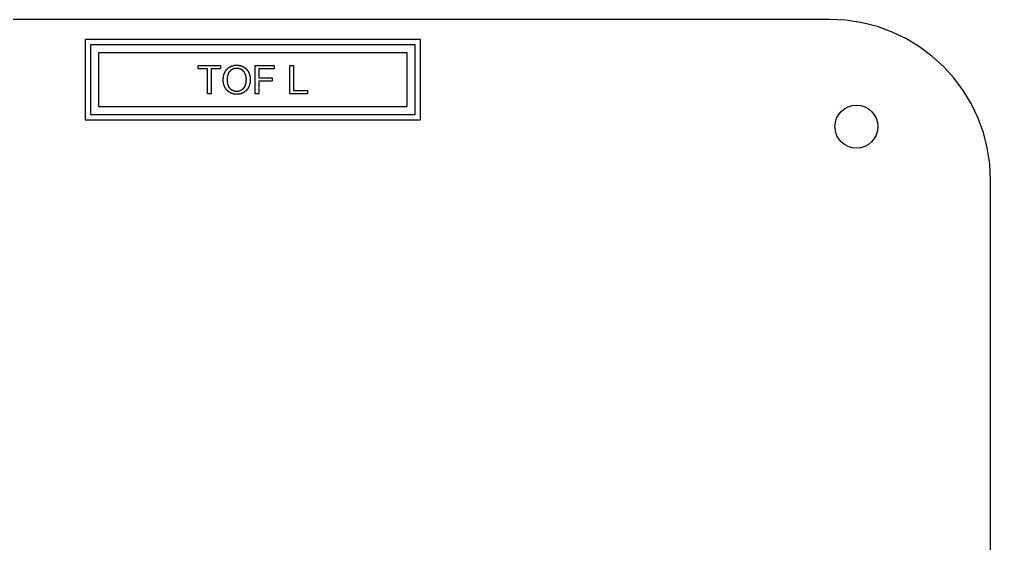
# Model space of a CAD drawing. Extents: x -115 to 95, y -60 to 60.
# Drawn here: x 22.6 to 95, y 20.9 to 60 of the extents above; entities that cross this region are included whole.
import ezdxf

# ---------------------------------------------------------------- set-up
doc = ezdxf.new("R2010")
doc.units = 0
doc.layers.add('CUT', color=1, linetype='Continuous')
doc.layers.add('ENGRAVE', color=5, linetype='Continuous')

msp = doc.modelspace()

# ---------------------------------------------------------------- linework, layer by layer
at = {"layer": 'CUT', "color": 1}
msp.add_lwpolyline([(95, -48), (95, 48), (94.938, 49.227), (94.756, 50.418), (94.461, 51.568), (94.057, 52.671), (93.552, 53.72), (92.951, 54.709), (92.26, 55.633), (91.485, 56.485), (90.633, 57.26), (89.709, 57.951), (88.72, 58.552), (87.671, 59.057), (86.568, 59.461), (85.418, 59.756), (84.227, 59.938), (83, 60), (-103, 60)], dxfattribs=at)
msp.add_circle((85, 52), 1.6, dxfattribs=at)
at = {"layer": 'ENGRAVE', "color": 5}
for points in [[(52.5, 58.5), (27.5, 58.5), (27.5, 52.5), (52.5, 52.5), (52.5, 58.5)], [(52.1, 58.1), (27.9, 58.1), (27.9, 52.9), (52.1, 52.9), (52.1, 58.1)]]:
    msp.add_lwpolyline(points, close=True, dxfattribs=at)
for points in [[(51.5, 57.5), (28.5, 57.5)], [(28.5, 57.5), (28.5, 53.5)], [(51.5, 53.5), (51.5, 57.5)], [(35.93, 56.302), (35.93, 56.55)], [(35.93, 56.55), (37.595, 56.55)], [(37.595, 56.55), (37.595, 56.302)], [(38.076, 56.291), (38.085, 56.299), (38.093, 56.308), (38.102, 56.317), (38.11, 56.325), (38.119, 56.333), (38.128, 56.342), (38.137, 56.35), (38.146, 56.357), (38.155, 56.365), (38.164, 56.373), (38.173, 56.38), (38.182, 56.388), (38.192, 56.395), (38.201, 56.402), (38.211, 56.409), (38.22, 56.416), (38.23, 56.422), (38.239, 56.429), (38.249, 56.435), (38.259, 56.442), (38.269, 56.448), (38.279, 56.454), (38.289, 56.46), (38.299, 56.466), (38.309, 56.471), (38.32, 56.477), (38.33, 56.482), (38.34, 56.487), (38.351, 56.492), (38.361, 56.497), (38.372, 56.502), (38.383, 56.507), (38.394, 56.512), (38.406, 56.516), (38.418, 56.521), (38.43, 56.526), (38.442, 56.53), (38.454, 56.534), (38.467, 56.538), (38.479, 56.542), (38.491, 56.546), (38.504, 56.549), (38.516, 56.553), (38.529, 56.556), (38.542, 56.559), (38.555, 56.562), (38.568, 56.565), (38.581, 56.567), (38.594, 56.57), (38.607, 56.572), (38.62, 56.574), (38.634, 56.576), (38.647, 56.578), (38.661, 56.579), (38.674, 56.581), (38.688, 56.582), (38.702, 56.583), (38.716, 56.584), (38.73, 56.585), (38.744, 56.586), (38.758, 56.586), (38.772, 56.587), (38.787, 56.587), (38.801, 56.587)], [(38.801, 56.587), (38.81, 56.587), (38.82, 56.587), (38.829, 56.587), (38.838, 56.587), (38.848, 56.586), (38.857, 56.586), (38.866, 56.585), (38.875, 56.585), (38.884, 56.584), (38.893, 56.584), (38.903, 56.583), (38.912, 56.582), (38.921, 56.581), (38.93, 56.58), (38.939, 56.579), (38.948, 56.578), (38.956, 56.577), (38.965, 56.575), (38.974, 56.574), (38.983, 56.573), (38.992, 56.571), (39, 56.57), (39.009, 56.568), (39.018, 56.566), (39.027, 56.565), (39.035, 56.563), (39.044, 56.561), (39.052, 56.559), (39.061, 56.557), (39.07, 56.555), (39.078, 56.552), (39.086, 56.55), (39.094, 56.548), (39.102, 56.546), (39.11, 56.543), (39.118, 56.541), (39.125, 56.538), (39.133, 56.536), (39.141, 56.533), (39.149, 56.531), (39.156, 56.528), (39.164, 56.525), (39.172, 56.522), (39.179, 56.52), (39.187, 56.517), (39.194, 56.514), (39.202, 56.51), (39.209, 56.507), (39.217, 56.504), (39.224, 56.501), (39.231, 56.497), (39.239, 56.494), (39.246, 56.491), (39.254, 56.487), (39.261, 56.483), (39.268, 56.48), (39.275, 56.476), (39.283, 56.472), (39.29, 56.468), (39.297, 56.465), (39.304, 56.461), (39.311, 56.457), (39.318, 56.452), (39.325, 56.448)], [(40.176, 54.45), (40.176, 56.55)], [(40.176, 56.55), (41.593, 56.55)], [(41.593, 56.55), (41.593, 56.302)], [(42.758, 54.45), (42.758, 56.55)], [(42.758, 56.55), (43.035, 56.55)], [(43.035, 56.55), (43.035, 54.698)], [(36.622, 56.302), (35.93, 56.302)], [(36.622, 54.45), (36.622, 56.302)], [(37.595, 56.302), (36.9, 56.302)], [(36.9, 56.302), (36.9, 54.45)], [(37.795, 55.473), (37.796, 55.491), (37.796, 55.509), (37.796, 55.527), (37.797, 55.545), (37.798, 55.563), (37.799, 55.58), (37.8, 55.598), (37.801, 55.615), (37.802, 55.632), (37.804, 55.649), (37.806, 55.666), (37.808, 55.683), (37.81, 55.7), (37.812, 55.716), (37.815, 55.733), (37.818, 55.749), (37.82, 55.765), (37.823, 55.781), (37.827, 55.796), (37.83, 55.812), (37.834, 55.828), (37.837, 55.843), (37.841, 55.858), (37.845, 55.873), (37.85, 55.888), (37.854, 55.903), (37.858, 55.917), (37.863, 55.932), (37.869, 55.947), (37.874, 55.962), (37.879, 55.976), (37.884, 55.989), (37.889, 56), (37.893, 56.011), (37.898, 56.021), (37.902, 56.031), (37.907, 56.041), (37.912, 56.052), (37.917, 56.062), (37.922, 56.072), (37.927, 56.082), (37.933, 56.092), (37.938, 56.102), (37.944, 56.112), (37.949, 56.122), (37.955, 56.132), (37.961, 56.141), (37.967, 56.151), (37.973, 56.16), (37.979, 56.169), (37.985, 56.179), (37.992, 56.188), (37.998, 56.197), (38.005, 56.206), (38.011, 56.215), (38.018, 56.223), (38.025, 56.232), (38.032, 56.241), (38.039, 56.249), (38.046, 56.258), (38.054, 56.266), (38.061, 56.274), (38.069, 56.283), (38.076, 56.291)], [(38.294, 56.145), (38.289, 56.14), (38.284, 56.135), (38.279, 56.13), (38.274, 56.125), (38.269, 56.12), (38.265, 56.114), (38.26, 56.109), (38.255, 56.104), (38.251, 56.098), (38.246, 56.093), (38.242, 56.087), (38.238, 56.081), (38.233, 56.075), (38.229, 56.07), (38.225, 56.064), (38.221, 56.058), (38.217, 56.051), (38.213, 56.045), (38.209, 56.039), (38.205, 56.033), (38.201, 56.026), (38.197, 56.02), (38.194, 56.013), (38.19, 56.007), (38.186, 56), (38.183, 55.993), (38.179, 55.986), (38.176, 55.979), (38.173, 55.973), (38.17, 55.967), (38.167, 55.959), (38.163, 55.951), (38.159, 55.94), (38.154, 55.928), (38.149, 55.915), (38.144, 55.902), (38.139, 55.889), (38.135, 55.876), (38.131, 55.863), (38.128, 55.85), (38.124, 55.836), (38.12, 55.822), (38.117, 55.808), (38.114, 55.794), (38.11, 55.78), (38.108, 55.765), (38.105, 55.751), (38.102, 55.736), (38.1, 55.72), (38.097, 55.705), (38.095, 55.689), (38.093, 55.674), (38.092, 55.658), (38.09, 55.642), (38.088, 55.625), (38.087, 55.609), (38.086, 55.592), (38.085, 55.575), (38.084, 55.558), (38.083, 55.54), (38.083, 55.522), (38.082, 55.505), (38.082, 55.487), (38.082, 55.468)], [(38.802, 56.348), (38.793, 56.348), (38.784, 56.348), (38.775, 56.348), (38.766, 56.347), (38.757, 56.347), (38.748, 56.346), (38.739, 56.346), (38.73, 56.345), (38.721, 56.344), (38.712, 56.343), (38.703, 56.342), (38.695, 56.341), (38.686, 56.34), (38.677, 56.338), (38.669, 56.337), (38.66, 56.335), (38.651, 56.334), (38.643, 56.332), (38.634, 56.33), (38.626, 56.328), (38.618, 56.326), (38.609, 56.324), (38.601, 56.322), (38.593, 56.319), (38.584, 56.317), (38.576, 56.314), (38.568, 56.312), (38.56, 56.309), (38.552, 56.306), (38.544, 56.303), (38.536, 56.3), (38.528, 56.297), (38.52, 56.294), (38.512, 56.291), (38.504, 56.287), (38.496, 56.284), (38.488, 56.28), (38.481, 56.276), (38.473, 56.272), (38.465, 56.269), (38.458, 56.265), (38.45, 56.26), (38.443, 56.256), (38.435, 56.252), (38.428, 56.247), (38.42, 56.243), (38.413, 56.238), (38.406, 56.234), (38.398, 56.229), (38.391, 56.224), (38.384, 56.219), (38.377, 56.214), (38.37, 56.208), (38.363, 56.203), (38.356, 56.198), (38.349, 56.192), (38.342, 56.187), (38.335, 56.181), (38.328, 56.175), (38.321, 56.169), (38.314, 56.163), (38.307, 56.157), (38.301, 56.151), (38.294, 56.145)], [(39.176, 56.242), (39.171, 56.245), (39.166, 56.248), (39.161, 56.251), (39.156, 56.255), (39.151, 56.258), (39.146, 56.26), (39.14, 56.263), (39.135, 56.266), (39.13, 56.269), (39.125, 56.272), (39.12, 56.275), (39.114, 56.277), (39.109, 56.28), (39.104, 56.282), (39.098, 56.285), (39.093, 56.287), (39.088, 56.29), (39.082, 56.292), (39.077, 56.294), (39.071, 56.297), (39.066, 56.299), (39.06, 56.301), (39.055, 56.303), (39.049, 56.305), (39.044, 56.307), (39.038, 56.309), (39.033, 56.311), (39.027, 56.313), (39.022, 56.315), (39.016, 56.317), (39.01, 56.318), (39.005, 56.32), (38.999, 56.322), (38.993, 56.323), (38.987, 56.325), (38.981, 56.327), (38.974, 56.328), (38.968, 56.33), (38.962, 56.331), (38.956, 56.332), (38.95, 56.334), (38.944, 56.335), (38.938, 56.336), (38.931, 56.337), (38.925, 56.338), (38.919, 56.339), (38.913, 56.34), (38.906, 56.341), (38.9, 56.342), (38.894, 56.343), (38.887, 56.343), (38.881, 56.344), (38.874, 56.345), (38.868, 56.345), (38.862, 56.346), (38.855, 56.346), (38.849, 56.347), (38.842, 56.347), (38.835, 56.347), (38.829, 56.348), (38.822, 56.348), (38.816, 56.348), (38.809, 56.348), (38.802, 56.348)], [(39.43, 55.945), (39.427, 55.952), (39.424, 55.958), (39.421, 55.964), (39.418, 55.97), (39.416, 55.976), (39.413, 55.982), (39.409, 55.988), (39.406, 55.994), (39.403, 55.999), (39.4, 56.005), (39.397, 56.011), (39.394, 56.016), (39.39, 56.022), (39.387, 56.028), (39.384, 56.033), (39.38, 56.039), (39.377, 56.044), (39.373, 56.049), (39.37, 56.055), (39.366, 56.06), (39.362, 56.065), (39.359, 56.071), (39.355, 56.076), (39.351, 56.081), (39.347, 56.086), (39.344, 56.091), (39.34, 56.096), (39.336, 56.101), (39.332, 56.106), (39.328, 56.111), (39.324, 56.116), (39.32, 56.12), (39.316, 56.125), (39.312, 56.129), (39.308, 56.133), (39.304, 56.138), (39.3, 56.142), (39.296, 56.146), (39.291, 56.15), (39.287, 56.155), (39.283, 56.159), (39.279, 56.163), (39.275, 56.167), (39.27, 56.171), (39.266, 56.175), (39.262, 56.179), (39.257, 56.182), (39.253, 56.186), (39.248, 56.19), (39.244, 56.194), (39.239, 56.197), (39.235, 56.201), (39.23, 56.205), (39.225, 56.208), (39.22, 56.212), (39.216, 56.215), (39.211, 56.219), (39.206, 56.222), (39.201, 56.226), (39.196, 56.229), (39.191, 56.232), (39.186, 56.236), (39.181, 56.239), (39.176, 56.242)], [(39.325, 56.448), (39.332, 56.444), (39.34, 56.44), (39.347, 56.435), (39.354, 56.431), (39.361, 56.426), (39.368, 56.422), (39.375, 56.417), (39.381, 56.412), (39.388, 56.407), (39.395, 56.403), (39.402, 56.398), (39.408, 56.393), (39.415, 56.388), (39.421, 56.383), (39.428, 56.378), (39.434, 56.373), (39.44, 56.368), (39.447, 56.362), (39.453, 56.357), (39.459, 56.352), (39.465, 56.346), (39.471, 56.341), (39.477, 56.336), (39.483, 56.33), (39.489, 56.324), (39.495, 56.319), (39.501, 56.313), (39.507, 56.307), (39.512, 56.302), (39.518, 56.296), (39.523, 56.29), (39.529, 56.284), (39.535, 56.278), (39.54, 56.271), (39.546, 56.265), (39.551, 56.259), (39.556, 56.253), (39.562, 56.246), (39.567, 56.24), (39.572, 56.233), (39.577, 56.227), (39.583, 56.22), (39.588, 56.213), (39.593, 56.206), (39.597, 56.2), (39.602, 56.193), (39.607, 56.186), (39.612, 56.179), (39.617, 56.172), (39.621, 56.165), (39.626, 56.158), (39.63, 56.151), (39.635, 56.143), (39.639, 56.136), (39.644, 56.129), (39.648, 56.121), (39.652, 56.114), (39.657, 56.106), (39.661, 56.099), (39.665, 56.091), (39.669, 56.083), (39.673, 56.076), (39.677, 56.068), (39.681, 56.06)], [(39.517, 55.499), (39.517, 55.507), (39.517, 55.516), (39.517, 55.525), (39.517, 55.534), (39.517, 55.542), (39.516, 55.551), (39.516, 55.559), (39.516, 55.568), (39.515, 55.576), (39.515, 55.585), (39.514, 55.593), (39.514, 55.602), (39.513, 55.61), (39.512, 55.618), (39.511, 55.626), (39.511, 55.635), (39.51, 55.643), (39.509, 55.651), (39.508, 55.659), (39.507, 55.667), (39.506, 55.675), (39.505, 55.683), (39.504, 55.691), (39.502, 55.699), (39.501, 55.707), (39.5, 55.715), (39.498, 55.722), (39.497, 55.73), (39.495, 55.738), (39.494, 55.746), (39.492, 55.754), (39.491, 55.761), (39.489, 55.767), (39.488, 55.774), (39.487, 55.779), (39.485, 55.785), (39.484, 55.791), (39.482, 55.797), (39.481, 55.803), (39.479, 55.809), (39.477, 55.815), (39.476, 55.821), (39.474, 55.827), (39.472, 55.833), (39.47, 55.839), (39.469, 55.845), (39.467, 55.851), (39.465, 55.856), (39.463, 55.862), (39.461, 55.868), (39.459, 55.874), (39.457, 55.879), (39.455, 55.885), (39.453, 55.891), (39.451, 55.896), (39.448, 55.902), (39.446, 55.907), (39.444, 55.913), (39.442, 55.918), (39.439, 55.924), (39.437, 55.929), (39.435, 55.935), (39.432, 55.94), (39.43, 55.945)], [(39.681, 56.06), (39.684, 56.053), (39.688, 56.046), (39.691, 56.038), (39.695, 56.031), (39.698, 56.024), (39.701, 56.016), (39.704, 56.009), (39.708, 56.001), (39.711, 55.994), (39.714, 55.986), (39.717, 55.979), (39.72, 55.971), (39.723, 55.964), (39.726, 55.956), (39.729, 55.948), (39.731, 55.941), (39.734, 55.933), (39.737, 55.925), (39.739, 55.917), (39.742, 55.91), (39.745, 55.902), (39.747, 55.894), (39.749, 55.886), (39.752, 55.878), (39.754, 55.87), (39.756, 55.862), (39.759, 55.854), (39.761, 55.846), (39.763, 55.838), (39.765, 55.83), (39.767, 55.822), (39.769, 55.814), (39.771, 55.805), (39.773, 55.795), (39.775, 55.786), (39.777, 55.776), (39.779, 55.767), (39.781, 55.757), (39.782, 55.748), (39.784, 55.738), (39.786, 55.729), (39.787, 55.719), (39.789, 55.709), (39.79, 55.699), (39.791, 55.69), (39.793, 55.68), (39.794, 55.67), (39.795, 55.66), (39.796, 55.65), (39.797, 55.64), (39.798, 55.63), (39.799, 55.62), (39.8, 55.61), (39.8, 55.6), (39.801, 55.59), (39.802, 55.58), (39.802, 55.57), (39.803, 55.559), (39.803, 55.549), (39.803, 55.539), (39.803, 55.528), (39.804, 55.518), (39.804, 55.508), (39.804, 55.497)], [(41.593, 56.302), (40.454, 56.302)], [(40.454, 56.302), (40.454, 55.652)], [(37.916, 54.948), (37.912, 54.956), (37.908, 54.964), (37.905, 54.972), (37.901, 54.98), (37.898, 54.987), (37.894, 54.995), (37.891, 55.003), (37.888, 55.011), (37.884, 55.019), (37.881, 55.027), (37.878, 55.034), (37.875, 55.042), (37.872, 55.05), (37.869, 55.058), (37.866, 55.066), (37.863, 55.074), (37.86, 55.082), (37.858, 55.09), (37.855, 55.098), (37.852, 55.106), (37.85, 55.114), (37.847, 55.122), (37.845, 55.13), (37.843, 55.138), (37.84, 55.146), (37.838, 55.154), (37.836, 55.162), (37.834, 55.17), (37.832, 55.179), (37.829, 55.187), (37.828, 55.195), (37.826, 55.203), (37.824, 55.211), (37.822, 55.219), (37.82, 55.228), (37.819, 55.236), (37.817, 55.244), (37.815, 55.253), (37.814, 55.261), (37.812, 55.269), (37.811, 55.277), (37.81, 55.286), (37.808, 55.294), (37.807, 55.302), (37.806, 55.311), (37.805, 55.319), (37.804, 55.328), (37.803, 55.336), (37.802, 55.345), (37.801, 55.353), (37.8, 55.361), (37.8, 55.37), (37.799, 55.378), (37.798, 55.387), (37.798, 55.395), (37.797, 55.404), (37.797, 55.413), (37.796, 55.421), (37.796, 55.43), (37.796, 55.438), (37.796, 55.447), (37.796, 55.456), (37.796, 55.464), (37.795, 55.473)], [(38.082, 55.468), (38.082, 55.455), (38.082, 55.442), (38.083, 55.429), (38.083, 55.416), (38.083, 55.403), (38.084, 55.391), (38.085, 55.378), (38.086, 55.365), (38.087, 55.353), (38.088, 55.341), (38.089, 55.328), (38.091, 55.316), (38.092, 55.304), (38.094, 55.292), (38.096, 55.28), (38.098, 55.269), (38.1, 55.257), (38.102, 55.245), (38.104, 55.234), (38.107, 55.223), (38.109, 55.211), (38.112, 55.2), (38.115, 55.189), (38.118, 55.178), (38.121, 55.167), (38.124, 55.157), (38.127, 55.146), (38.131, 55.135), (38.134, 55.124), (38.138, 55.114), (38.142, 55.104), (38.146, 55.094), (38.149, 55.085), (38.152, 55.077), (38.155, 55.07), (38.159, 55.063), (38.162, 55.055), (38.166, 55.047), (38.169, 55.04), (38.173, 55.032), (38.177, 55.025), (38.181, 55.017), (38.185, 55.01), (38.189, 55.003), (38.193, 54.995), (38.197, 54.988), (38.201, 54.981), (38.206, 54.974), (38.21, 54.967), (38.214, 54.96), (38.219, 54.953), (38.224, 54.947), (38.228, 54.94), (38.233, 54.933), (38.238, 54.927), (38.243, 54.92), (38.248, 54.913), (38.253, 54.907), (38.258, 54.901), (38.264, 54.894), (38.269, 54.888), (38.274, 54.882), (38.28, 54.876), (38.285, 54.87)], [(39.314, 54.873), (39.319, 54.879), (39.324, 54.884), (39.33, 54.89), (39.335, 54.897), (39.34, 54.903), (39.345, 54.909), (39.35, 54.915), (39.355, 54.922), (39.36, 54.928), (39.364, 54.934), (39.369, 54.941), (39.374, 54.948), (39.378, 54.954), (39.383, 54.961), (39.387, 54.968), (39.391, 54.975), (39.395, 54.982), (39.4, 54.989), (39.404, 54.996), (39.408, 55.003), (39.412, 55.01), (39.415, 55.017), (39.419, 55.025), (39.423, 55.032), (39.427, 55.04), (39.43, 55.047), (39.434, 55.055), (39.437, 55.062), (39.44, 55.07), (39.443, 55.077), (39.447, 55.085), (39.45, 55.094), (39.454, 55.104), (39.458, 55.115), (39.462, 55.126), (39.466, 55.138), (39.47, 55.149), (39.473, 55.161), (39.476, 55.172), (39.479, 55.183), (39.483, 55.195), (39.485, 55.207), (39.488, 55.219), (39.491, 55.231), (39.494, 55.243), (39.496, 55.256), (39.498, 55.268), (39.5, 55.281), (39.502, 55.294), (39.504, 55.306), (39.506, 55.319), (39.508, 55.332), (39.509, 55.346), (39.511, 55.359), (39.512, 55.372), (39.513, 55.386), (39.514, 55.4), (39.515, 55.413), (39.516, 55.427), (39.516, 55.441), (39.517, 55.455), (39.517, 55.47), (39.517, 55.484), (39.517, 55.499)], [(39.804, 55.497), (39.804, 55.487), (39.804, 55.476), (39.803, 55.466), (39.803, 55.455), (39.803, 55.445), (39.802, 55.434), (39.802, 55.424), (39.801, 55.414), (39.801, 55.403), (39.8, 55.393), (39.799, 55.383), (39.799, 55.373), (39.798, 55.363), (39.797, 55.353), (39.796, 55.343), (39.795, 55.333), (39.794, 55.323), (39.792, 55.313), (39.791, 55.303), (39.79, 55.293), (39.788, 55.283), (39.787, 55.273), (39.785, 55.263), (39.783, 55.254), (39.782, 55.244), (39.78, 55.235), (39.778, 55.225), (39.776, 55.215), (39.774, 55.206), (39.772, 55.196), (39.77, 55.186), (39.768, 55.177), (39.765, 55.169), (39.763, 55.16), (39.761, 55.152), (39.759, 55.144), (39.757, 55.136), (39.755, 55.128), (39.752, 55.12), (39.75, 55.112), (39.747, 55.104), (39.745, 55.095), (39.742, 55.087), (39.739, 55.079), (39.737, 55.072), (39.734, 55.064), (39.731, 55.056), (39.728, 55.048), (39.725, 55.04), (39.722, 55.032), (39.719, 55.024), (39.716, 55.017), (39.713, 55.009), (39.71, 55.001), (39.707, 54.993), (39.703, 54.986), (39.7, 54.978), (39.697, 54.971), (39.693, 54.963), (39.69, 54.955), (39.686, 54.948), (39.682, 54.94), (39.679, 54.933), (39.675, 54.926)], [(40.454, 55.652), (41.44, 55.652)], [(41.44, 55.404), (40.454, 55.404)], [(40.454, 55.404), (40.454, 54.45)], [(41.44, 55.652), (41.44, 55.404)], [(36.9, 54.45), (36.622, 54.45)], [(38.27, 54.557), (38.262, 54.562), (38.255, 54.567), (38.248, 54.571), (38.241, 54.576), (38.234, 54.58), (38.227, 54.585), (38.22, 54.59), (38.213, 54.595), (38.206, 54.6), (38.2, 54.605), (38.193, 54.61), (38.186, 54.615), (38.18, 54.62), (38.173, 54.625), (38.167, 54.63), (38.16, 54.635), (38.154, 54.641), (38.148, 54.646), (38.141, 54.651), (38.135, 54.657), (38.129, 54.662), (38.123, 54.668), (38.117, 54.674), (38.111, 54.679), (38.105, 54.685), (38.099, 54.691), (38.093, 54.696), (38.087, 54.702), (38.082, 54.708), (38.076, 54.714), (38.07, 54.72), (38.065, 54.726), (38.059, 54.732), (38.054, 54.739), (38.048, 54.745), (38.043, 54.751), (38.038, 54.758), (38.033, 54.764), (38.027, 54.77), (38.022, 54.777), (38.017, 54.783), (38.012, 54.79), (38.007, 54.797), (38.002, 54.803), (37.997, 54.81), (37.993, 54.817), (37.988, 54.824), (37.983, 54.831), (37.979, 54.838), (37.974, 54.845), (37.969, 54.852), (37.965, 54.859), (37.961, 54.866), (37.956, 54.873), (37.952, 54.881), (37.948, 54.888), (37.944, 54.895), (37.939, 54.903), (37.935, 54.91), (37.931, 54.918), (37.927, 54.925), (37.923, 54.933), (37.92, 54.941), (37.916, 54.948)], [(38.8, 54.414), (38.79, 54.414), (38.78, 54.414), (38.771, 54.415), (38.761, 54.415), (38.752, 54.415), (38.742, 54.416), (38.733, 54.416), (38.724, 54.417), (38.714, 54.417), (38.705, 54.418), (38.696, 54.419), (38.686, 54.42), (38.677, 54.421), (38.668, 54.422), (38.659, 54.423), (38.65, 54.424), (38.641, 54.425), (38.632, 54.426), (38.623, 54.428), (38.614, 54.429), (38.605, 54.431), (38.596, 54.432), (38.587, 54.434), (38.578, 54.436), (38.569, 54.438), (38.56, 54.44), (38.552, 54.442), (38.543, 54.444), (38.534, 54.446), (38.525, 54.448), (38.517, 54.451), (38.508, 54.453), (38.5, 54.455), (38.492, 54.458), (38.485, 54.46), (38.477, 54.462), (38.469, 54.465), (38.461, 54.467), (38.454, 54.47), (38.446, 54.473), (38.438, 54.476), (38.431, 54.478), (38.423, 54.481), (38.415, 54.484), (38.408, 54.487), (38.4, 54.491), (38.393, 54.494), (38.385, 54.497), (38.378, 54.5), (38.37, 54.504), (38.363, 54.507), (38.356, 54.51), (38.348, 54.514), (38.341, 54.518), (38.334, 54.521), (38.327, 54.525), (38.319, 54.529), (38.312, 54.533), (38.305, 54.537), (38.298, 54.541), (38.291, 54.545), (38.284, 54.549), (38.277, 54.553), (38.27, 54.557)], [(38.285, 54.87), (38.292, 54.863), (38.298, 54.857), (38.304, 54.85), (38.311, 54.844), (38.317, 54.837), (38.324, 54.831), (38.331, 54.825), (38.337, 54.819), (38.344, 54.814), (38.351, 54.808), (38.358, 54.802), (38.365, 54.797), (38.371, 54.791), (38.378, 54.786), (38.385, 54.781), (38.392, 54.776), (38.4, 54.771), (38.407, 54.766), (38.414, 54.761), (38.421, 54.756), (38.429, 54.752), (38.436, 54.747), (38.443, 54.743), (38.451, 54.739), (38.458, 54.734), (38.466, 54.73), (38.473, 54.726), (38.481, 54.722), (38.489, 54.719), (38.496, 54.715), (38.504, 54.712), (38.512, 54.708), (38.52, 54.705), (38.528, 54.701), (38.537, 54.698), (38.545, 54.695), (38.553, 54.692), (38.562, 54.689), (38.57, 54.686), (38.579, 54.684), (38.587, 54.681), (38.596, 54.678), (38.604, 54.676), (38.613, 54.674), (38.622, 54.672), (38.631, 54.67), (38.64, 54.668), (38.649, 54.666), (38.657, 54.664), (38.666, 54.663), (38.676, 54.661), (38.685, 54.66), (38.694, 54.659), (38.703, 54.657), (38.712, 54.656), (38.722, 54.655), (38.731, 54.655), (38.74, 54.654), (38.75, 54.653), (38.76, 54.653), (38.769, 54.653), (38.779, 54.652), (38.788, 54.652), (38.798, 54.652)], [(38.798, 54.652), (38.808, 54.652), (38.818, 54.652), (38.828, 54.653), (38.838, 54.653), (38.848, 54.653), (38.857, 54.654), (38.867, 54.655), (38.877, 54.656), (38.886, 54.657), (38.896, 54.658), (38.905, 54.659), (38.914, 54.66), (38.924, 54.662), (38.933, 54.663), (38.942, 54.665), (38.951, 54.666), (38.961, 54.668), (38.97, 54.67), (38.979, 54.672), (38.987, 54.675), (38.996, 54.677), (39.005, 54.679), (39.014, 54.682), (39.023, 54.684), (39.031, 54.687), (39.04, 54.69), (39.048, 54.693), (39.057, 54.696), (39.065, 54.699), (39.074, 54.703), (39.082, 54.706), (39.09, 54.71), (39.098, 54.713), (39.106, 54.717), (39.113, 54.721), (39.121, 54.724), (39.129, 54.728), (39.136, 54.732), (39.144, 54.736), (39.151, 54.741), (39.158, 54.745), (39.166, 54.749), (39.173, 54.754), (39.18, 54.759), (39.187, 54.763), (39.195, 54.768), (39.202, 54.773), (39.209, 54.778), (39.216, 54.783), (39.222, 54.788), (39.229, 54.794), (39.236, 54.799), (39.243, 54.805), (39.25, 54.81), (39.256, 54.816), (39.263, 54.822), (39.269, 54.828), (39.276, 54.834), (39.282, 54.84), (39.289, 54.846), (39.295, 54.853), (39.301, 54.859), (39.308, 54.866), (39.314, 54.873)], [(39.31, 54.543), (39.302, 54.539), (39.295, 54.535), (39.287, 54.531), (39.28, 54.528), (39.273, 54.524), (39.265, 54.52), (39.258, 54.517), (39.25, 54.513), (39.243, 54.51), (39.235, 54.506), (39.228, 54.503), (39.22, 54.5), (39.213, 54.496), (39.205, 54.493), (39.198, 54.49), (39.19, 54.487), (39.182, 54.484), (39.175, 54.481), (39.167, 54.478), (39.159, 54.476), (39.152, 54.473), (39.144, 54.47), (39.136, 54.468), (39.129, 54.465), (39.121, 54.463), (39.113, 54.46), (39.105, 54.458), (39.097, 54.455), (39.09, 54.453), (39.082, 54.451), (39.074, 54.449), (39.066, 54.447), (39.058, 54.445), (39.05, 54.443), (39.042, 54.441), (39.034, 54.439), (39.026, 54.438), (39.017, 54.436), (39.009, 54.434), (39.001, 54.433), (38.993, 54.431), (38.985, 54.43), (38.977, 54.428), (38.968, 54.427), (38.96, 54.426), (38.952, 54.425), (38.943, 54.423), (38.935, 54.422), (38.927, 54.421), (38.918, 54.42), (38.91, 54.42), (38.902, 54.419), (38.893, 54.418), (38.885, 54.417), (38.876, 54.417), (38.868, 54.416), (38.859, 54.416), (38.851, 54.415), (38.842, 54.415), (38.834, 54.415), (38.825, 54.415), (38.817, 54.414), (38.808, 54.414), (38.8, 54.414)], [(39.675, 54.926), (39.671, 54.918), (39.666, 54.91), (39.662, 54.902), (39.658, 54.894), (39.654, 54.886), (39.649, 54.878), (39.645, 54.871), (39.64, 54.863), (39.635, 54.856), (39.631, 54.848), (39.626, 54.841), (39.621, 54.833), (39.617, 54.826), (39.612, 54.819), (39.607, 54.812), (39.602, 54.804), (39.597, 54.797), (39.592, 54.79), (39.587, 54.784), (39.581, 54.777), (39.576, 54.77), (39.571, 54.763), (39.565, 54.757), (39.56, 54.75), (39.555, 54.743), (39.549, 54.737), (39.543, 54.731), (39.538, 54.724), (39.532, 54.718), (39.526, 54.712), (39.52, 54.705), (39.515, 54.699), (39.509, 54.693), (39.503, 54.688), (39.498, 54.682), (39.492, 54.677), (39.486, 54.671), (39.48, 54.666), (39.474, 54.66), (39.468, 54.655), (39.462, 54.65), (39.456, 54.644), (39.45, 54.639), (39.444, 54.634), (39.438, 54.629), (39.431, 54.624), (39.425, 54.619), (39.419, 54.614), (39.412, 54.609), (39.406, 54.604), (39.399, 54.6), (39.392, 54.595), (39.386, 54.59), (39.379, 54.586), (39.372, 54.581), (39.366, 54.577), (39.359, 54.572), (39.352, 54.568), (39.345, 54.564), (39.338, 54.559), (39.331, 54.555), (39.324, 54.551), (39.317, 54.547), (39.31, 54.543)], [(40.454, 54.45), (40.176, 54.45)], [(44.07, 54.45), (42.758, 54.45)], [(43.035, 54.698), (44.07, 54.698)], [(44.07, 54.698), (44.07, 54.45)], [(28.5, 53.5), (51.5, 53.5)]]:
    msp.add_lwpolyline(points, dxfattribs=at)

doc.saveas('drawing.dxf')
